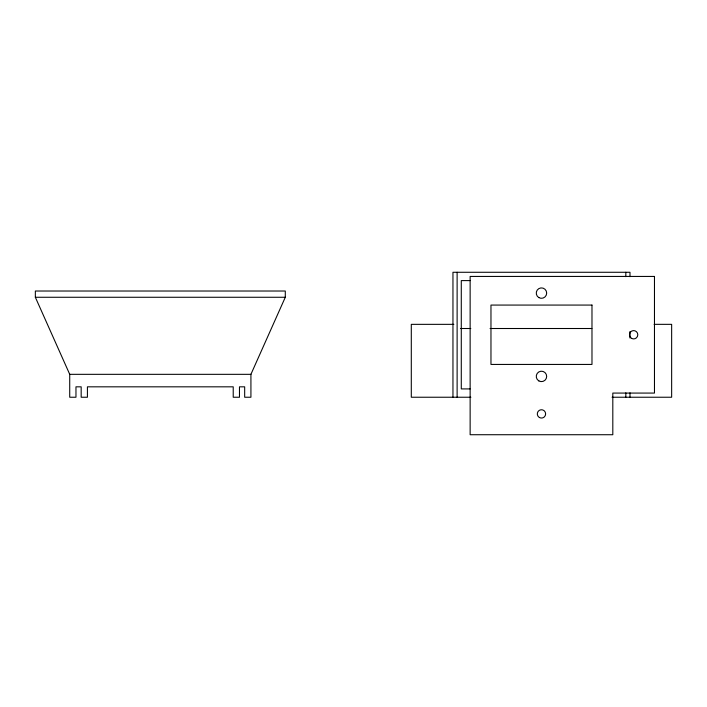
<?xml version="1.0" encoding="UTF-8"?>
<svg xmlns="http://www.w3.org/2000/svg" width="707" height="707" viewBox="0 0 707 707"><rect width="100%" height="100%" fill="white"/><g stroke="black" fill="none" stroke-linecap="round" stroke-linejoin="round"><path stroke-width="1.06" d="M250.923 374.33L285.292 297.267L285.292 291.019L35.35 291.019L35.35 297.267L69.719 374.33L69.719 397.237L75.967 397.237L75.967 386.826L81.172 386.826L81.172 397.237L87.421 397.237L87.421 386.826L233.222 386.826L233.222 397.237L239.47 397.237L239.47 386.826L244.675 386.826L244.675 397.237L250.923 397.237L250.923 374.33L69.719 374.33M470.075 280.599L461.282 280.599L461.282 388.912L470.075 388.912M35.35 297.267L285.292 297.267M453.85 324.345L411.297 324.345L411.297 397.237L470.871 397.237M654.108 324.336L671.65 324.345L671.65 397.237L612.076 397.237M460.425 328.508L470.809 328.508M490.066 328.508L591.865 328.508M629.99 276.658L629.99 272.275L452.957 272.275L452.957 397.237M629.99 331.468L629.99 338.043M629.99 392.818L629.99 397.237M625.828 272.275L625.828 276.658M625.828 392.853L625.828 397.237M457.12 272.275L457.12 397.237M654.47 276.437L470.137 276.437L470.137 434.725L612.81 434.725L612.81 393.074L654.47 393.074L654.47 276.437M591.98 305.07L490.967 305.07L490.967 364.432L591.98 364.432L591.98 305.07M538.867 380.923A5.205 5.205 0 0 0 546.679 376.407A5.205 5.205 0 0 0 538.867 371.9A5.205 5.205 0 0 0 538.867 380.923M538.867 297.612A5.205 5.205 0 0 0 546.679 293.096A5.205 5.205 0 0 0 538.867 288.589A5.205 5.205 0 0 0 538.867 297.612M539.388 417.51A4.162 4.162 0 0 0 545.636 413.904A4.162 4.162 0 0 0 539.388 410.29A4.162 4.162 0 0 0 539.388 417.51M631.554 338.361A4.162 4.162 0 0 0 637.802 334.756A4.162 4.162 0 0 0 631.554 331.15A4.162 4.162 0 0 0 631.554 338.361"/></g></svg>
